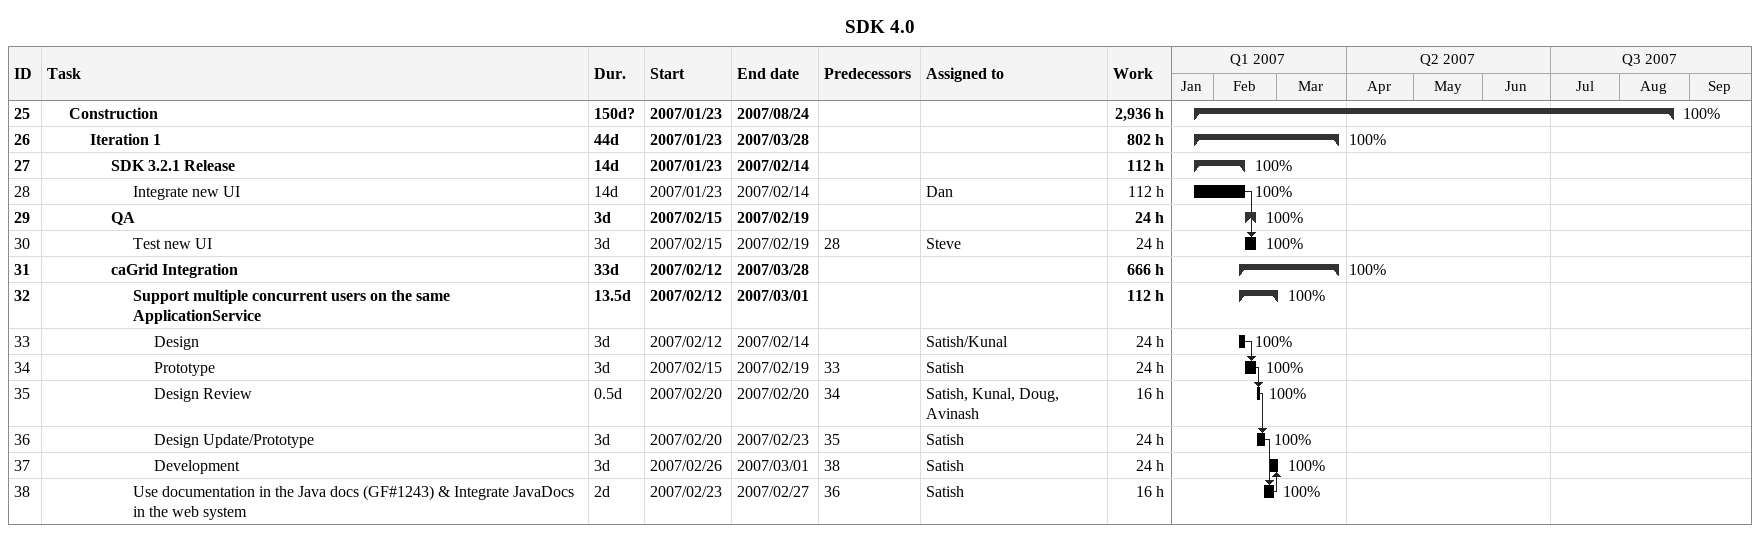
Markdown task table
SDK 4.0

| ID | Level | Task | Duration | Start | Finish | Predecessors | Resources | % complete | Work (h) |
|---|---|---|---|---|---|---|---|---|---|
| 25 | 2 | **Construction** | 150d? | 2007-01-23 | 2007-08-24 |  |  | 100 | 2936 |
| 26 | 3 | **Iteration 1** | 44d | 2007-01-23 | 2007-03-28 |  |  | 100 | 802 |
| 27 | 4 | **SDK 3.2.1 Release** | 14d | 2007-01-23 | 2007-02-14 |  |  | 100 | 112 |
| 28 | 5 | Integrate new UI | 14d | 2007-01-23 | 2007-02-14 |  | Dan | 100 | 112 |
| 29 | 4 | **QA** | 3d | 2007-02-15 | 2007-02-19 |  |  | 100 | 24 |
| 30 | 5 | Test new UI | 3d | 2007-02-15 | 2007-02-19 | 28 | Steve | 100 | 24 |
| 31 | 4 | **caGrid Integration** | 33d | 2007-02-12 | 2007-03-28 |  |  | 100 | 666 |
| 32 | 5 | **Support multiple concurrent users on the same ApplicationService** | 13.5d | 2007-02-12 | 2007-03-01 |  |  | 100 | 112 |
| 33 | 6 | Design | 3d | 2007-02-12 | 2007-02-14 |  | Satish/Kunal | 100 | 24 |
| 34 | 6 | Prototype | 3d | 2007-02-15 | 2007-02-19 | 33 | Satish | 100 | 24 |
| 35 | 6 | Design Review | 0.5d | 2007-02-20 | 2007-02-20 | 34 | Satish, Kunal, Doug, Avinash | 100 | 16 |
| 36 | 6 | Design Update/Prototype | 3d | 2007-02-20 | 2007-02-23 | 35 | Satish | 100 | 24 |
| 37 | 6 | Development | 3d | 2007-02-26 | 2007-03-01 | 38 | Satish | 100 | 24 |
| 38 | 5 | Use documentation in the Java docs (GF#1243) & Integrate JavaDocs in the web system | 2d | 2007-02-23 | 2007-02-27 | 36 | Satish | 100 | 16 |
